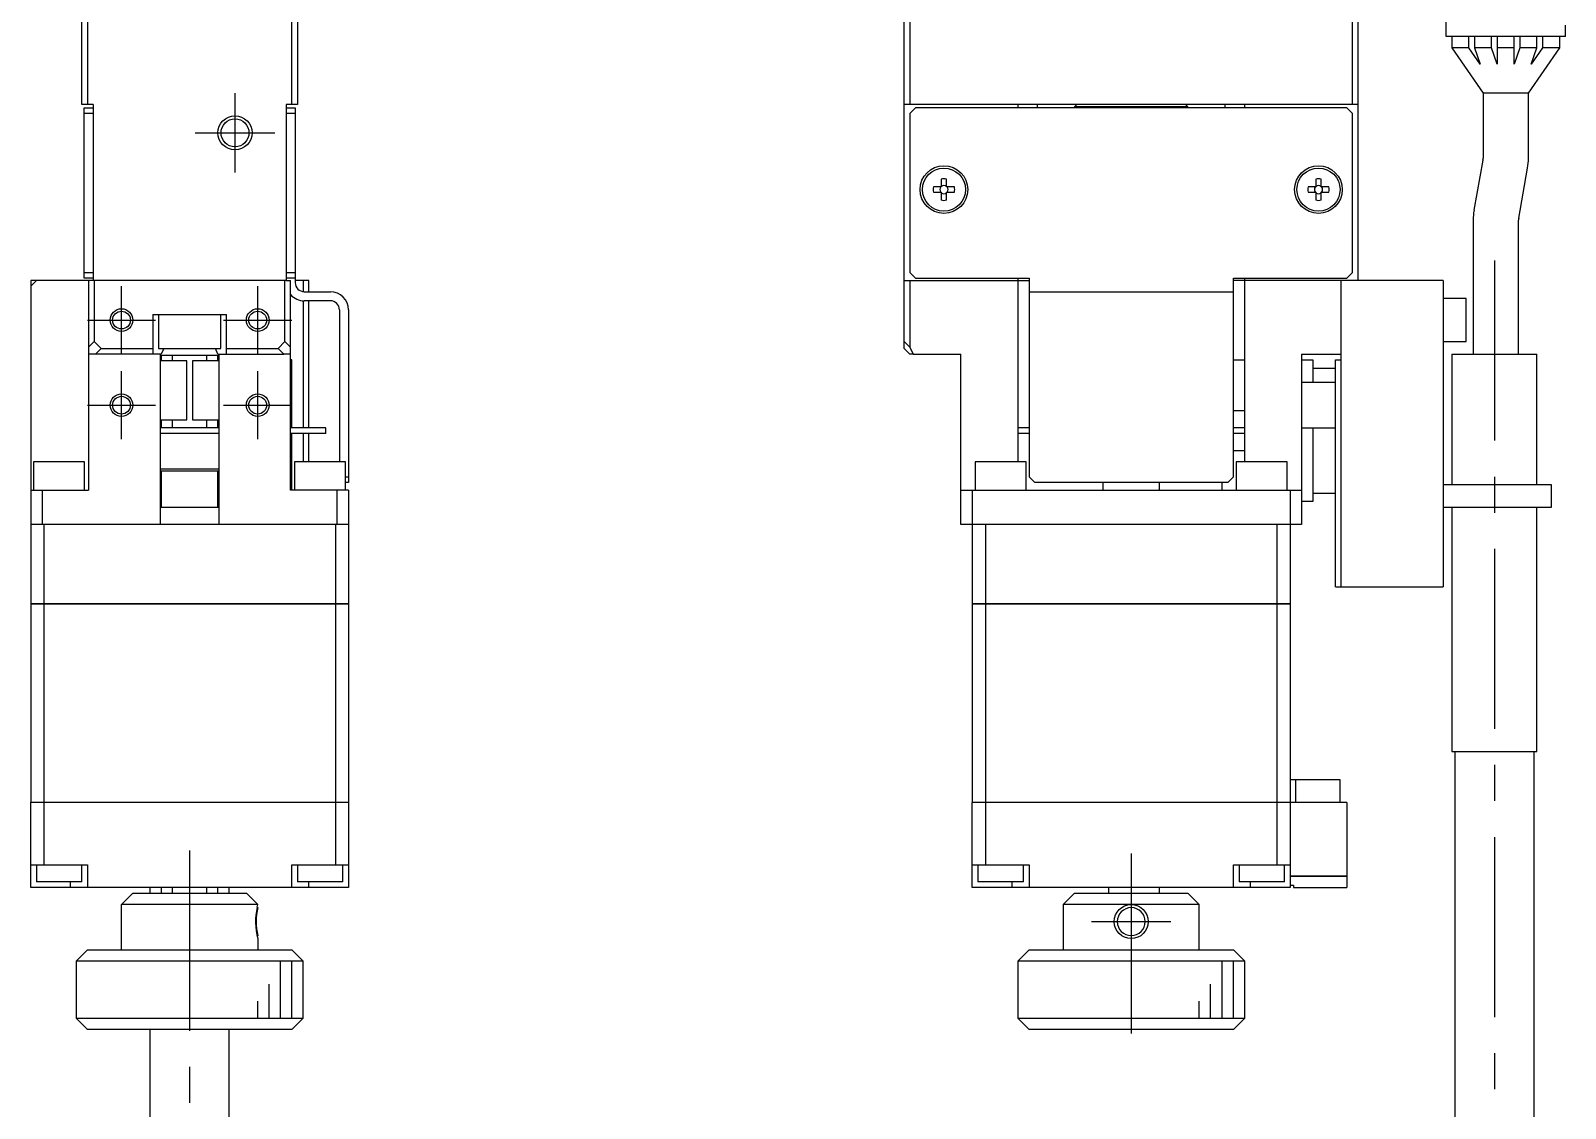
# Model space of a CAD drawing. Extents: x -2 to 724, y -8 to 437.
# Drawn here: x 27 to 162.2, y 164.2 to 259.1 of the extents above; entities that cross this region are included whole.
import ezdxf

# ---------------------------------------------------------------- set-up
doc = ezdxf.new("R2010")
doc.units = 0
doc.header["$LTSCALE"] = 0.5
doc.linetypes.add('CENTER', pattern=[50.8, 31.75, -6.35, 6.35, -6.35])
for name, color, linetype in [('MSM_CENTER', 1, 'CENTER'), ('MSM_CONTINUOUS', 7, 'CONTINUOUS'), ('MSM_NARROW', 5, 'CONTINUOUS')]:
    doc.layers.add(name, color=color, linetype=linetype)

msp = doc.modelspace()

# ---------------------------------------------------------------- linework, layer by layer
at = {"layer": 'MSM_CENTER'}
for p, q in [((45, 253.63), (45, 246.63)), ((41.5, 250.13), (48.5, 250.13)), ((155.96, 238.88), (155.96, 93.88)), ((35, 230.63), (35, 236.63)), ((47, 230.63), (47, 236.63)), ((32, 233.63), (38, 233.63)), ((44, 233.63), (50, 233.63)), ((35, 223.13), (35, 229.13)), ((47, 223.13), (47, 229.13)), ((32, 226.13), (38, 226.13)), ((44, 226.13), (50, 226.13)), ((41, 186.88), (41, 93.88)), ((123.96, 186.63), (123.96, 168.63)), ((120.46, 180.63), (127.46, 180.63))]:
    msp.add_line(p, q, dxfattribs=at)
at = {"layer": 'MSM_CONTINUOUS'}
for p, q in [((31.5, 252.63), (31.5, 266.13)), ((32, 266.13), (32, 252.63)), ((50, 252.63), (50, 265.52)), ((50.5, 265.63), (50.5, 252.63)), ((103.96, 231.13), (103.96, 266.13)), ((104.46, 265.02), (104.46, 252.63)), ((143.46, 252.63), (143.46, 265.02)), ((143.96, 237.13), (143.96, 266.13)), ((151.71, 258.63), (151.71, 260.63)), ((162.21, 258.63), (162.21, 259.63)), ((162.21, 258.63), (151.71, 258.63)), ((152.21, 258.63), (152.21, 257.63)), ((153.71, 257.63), (153.71, 258.63)), ((154.21, 258.63), (154.21, 257.63)), ((155.71, 257.63), (155.71, 258.63)), ((156.21, 258.63), (156.21, 256.17)), ((157.71, 256.17), (157.71, 258.63)), ((158.21, 258.63), (158.21, 257.63)), ((159.71, 257.63), (159.71, 258.63)), ((160.21, 258.63), (160.21, 257.63)), ((161.71, 257.63), (161.71, 258.63)), ((153.71, 257.63), (152.21, 257.63)), ((152.21, 257.63), (154.96, 253.63)), ((154.71, 256.17), (153.71, 257.63)), ((155.71, 257.63), (154.21, 257.63)), ((154.21, 257.63), (154.71, 256.17)), ((156.21, 256.17), (155.71, 257.63)), ((157.71, 257.63), (156.21, 257.63)), ((158.21, 257.63), (157.71, 256.17)), ((159.71, 257.63), (158.21, 257.63)), ((158.96, 253.63), (161.71, 257.63)), ((160.21, 257.63), (159.21, 256.17)), ((159.21, 256.17), (159.71, 257.63)), ((161.71, 257.63), (160.21, 257.63)), ((158.96, 253.63), (154.96, 253.63)), ((154.96, 253.63), (154.96, 247.89)), ((158.96, 247.89), (158.96, 253.63)), ((32.5, 252.63), (31.5, 252.63)), ((31.7, 252.33), (32.5, 252.33)), ((31.7, 237.33), (31.7, 252.33)), ((32.5, 251.83), (31.7, 251.83)), ((32.5, 252.63), (32.5, 237.13)), ((50.5, 252.63), (49.5, 252.63)), ((49.5, 252.63), (49.5, 237.13)), ((49.5, 252.33), (50.3, 252.33)), ((50.3, 251.83), (49.5, 251.83)), ((50.3, 252.33), (50.3, 236.93)), ((143.96, 252.63), (103.96, 252.63)), ((104.96, 252.33), (104.46, 251.83)), ((104.46, 251.83), (104.46, 237.83)), ((142.96, 252.33), (104.96, 252.33)), ((113.96, 252.63), (113.96, 252.33)), ((115.71, 252.33), (115.71, 252.63)), ((119.16, 252.63), (118.96, 252.43)), ((128.96, 252.43), (118.96, 252.43)), ((118.96, 252.43), (118.96, 252.33)), ((128.96, 252.43), (128.76, 252.63)), ((128.96, 252.33), (128.96, 252.43)), ((132.21, 252.63), (132.21, 252.33)), ((133.96, 252.33), (133.96, 252.63)), ((143.46, 251.83), (142.96, 252.33)), ((143.46, 237.83), (143.46, 251.83)), ((154.94, 247.72), (154.16, 243.31)), ((158.1, 242.62), (158.88, 247.02)), ((107.22, 245.37), (106.54, 245.37)), ((106.54, 244.89), (107.22, 244.89)), ((107.22, 246.05), (107.22, 245.37)), ((107.22, 244.89), (107.22, 244.21)), ((107.7, 245.37), (107.7, 246.05)), ((108.38, 245.37), (107.7, 245.37)), ((107.7, 244.21), (107.7, 244.89)), ((107.7, 244.89), (108.38, 244.89)), ((140.22, 245.37), (139.54, 245.37)), ((139.54, 244.89), (140.22, 244.89)), ((140.22, 246.05), (140.22, 245.37)), ((140.22, 244.89), (140.22, 244.21)), ((140.7, 245.37), (140.7, 246.05)), ((141.38, 245.37), (140.7, 245.37)), ((140.7, 244.89), (141.38, 244.89)), ((140.7, 244.21), (140.7, 244.89)), ((154.09, 242.44), (154.09, 230.63)), ((158.09, 230.63), (158.09, 242.44)), ((27, 236.63), (27.5, 237.13)), ((49.5, 237.13), (27, 237.13)), ((27, 237.13), (27, 208.64)), ((31.7, 237.83), (32.5, 237.83)), ((32.5, 237.33), (31.7, 237.33)), ((32.1, 237.13), (32.1, 218.63)), ((32.6, 237.13), (32.6, 231.74)), ((49.4, 231.74), (49.4, 237.13)), ((49.5, 237.83), (50.3, 237.83)), ((50.3, 237.33), (49.5, 237.33)), ((49.5, 237.13), (49.9, 237.13)), ((49.9, 218.63), (49.9, 237.13)), ((51.5, 237.13), (50.3, 237.13)), ((51, 237.13), (51, 236.14)), ((51.5, 236.13), (51.5, 237.13)), ((103.96, 237.13), (114.96, 237.13)), ((104.46, 237.83), (104.96, 237.33)), ((104.46, 237.13), (104.46, 231.24)), ((104.96, 237.33), (114.96, 237.33)), ((113.96, 237.33), (113.96, 221.13)), ((114.96, 237.33), (114.96, 219.83)), ((132.96, 219.83), (132.96, 237.33)), ((132.96, 237.33), (142.96, 237.33)), ((151.46, 237.13), (132.96, 237.13)), ((133.96, 221.13), (133.96, 237.33)), ((142.46, 210.13), (142.46, 237.13)), ((142.96, 237.33), (143.46, 237.83)), ((151.46, 237.13), (151.46, 210.13)), ((51, 235.33), (51, 224.13)), ((51.1, 236.13), (53.4, 236.13)), ((53.4, 235.33), (51.1, 235.33)), ((51.5, 224.13), (51.5, 235.33)), ((114.96, 236.13), (132.96, 236.13)), ((153.46, 235.53), (151.46, 235.53)), ((153.46, 231.73), (153.46, 235.53)), ((37.75, 234.13), (44.25, 234.13)), ((37.75, 234.13), (37.75, 230.63)), ((38.25, 234.13), (38.25, 231.13)), ((43.75, 231.13), (43.75, 234.13)), ((44.25, 230.63), (44.25, 234.13)), ((54.2, 234.53), (54.2, 221.13)), ((55, 234.53), (55, 219.33)), ((32.1, 231.24), (32.6, 231.74)), ((32.6, 231.74), (33.21, 231.13)), ((48.79, 231.13), (49.4, 231.74)), ((49.4, 231.74), (49.9, 231.24)), ((103.96, 231.74), (104.46, 231.24)), ((104.46, 231.24), (104.76, 230.63)), ((151.46, 231.73), (153.46, 231.73)), ((32.71, 230.63), (32.1, 230.63)), ((33.21, 231.13), (32.71, 230.63)), ((38.51, 230.63), (32.71, 230.63)), ((33.21, 231.13), (37.75, 231.13)), ((38.25, 231.13), (43.75, 231.13)), ((38.4, 230.63), (38.4, 215.63)), ((38.4, 230.53), (43.6, 230.53)), ((38.5, 230.13), (38.4, 230.13)), ((40.75, 230.03), (38.4, 230.03)), ((38.5, 230.53), (38.5, 230.03)), ((38.72, 231.13), (38.51, 230.63)), ((39.5, 230.03), (39.5, 230.53)), ((40.75, 224.83), (40.75, 230.03)), ((41.25, 230.03), (41.25, 224.83)), ((43.6, 230.03), (41.25, 230.03)), ((42.5, 230.53), (42.5, 230.03)), ((43.49, 230.63), (43.28, 231.13)), ((43.49, 230.63), (49.29, 230.63)), ((43.5, 230.03), (43.5, 230.53)), ((43.6, 230.13), (43.5, 230.13)), ((43.6, 215.63), (43.6, 230.63)), ((44.25, 231.13), (48.79, 231.13)), ((49.29, 230.63), (48.79, 231.13)), ((49.9, 230.63), (49.29, 230.63)), ((50, 230.13), (49.9, 230.13)), ((50, 224.13), (50, 230.13)), ((104.46, 230.63), (103.96, 231.13)), ((104.76, 230.63), (104.46, 230.63)), ((104.76, 230.63), (108.96, 230.63)), ((108.96, 215.63), (108.96, 230.63)), ((132.96, 230.13), (133.96, 230.13)), ((138.96, 230.63), (138.96, 215.63)), ((138.96, 230.63), (142.46, 230.63)), ((138.96, 230.13), (139.96, 230.13)), ((139.96, 230.13), (139.96, 228.13)), ((141.96, 210.13), (141.96, 230.13)), ((141.96, 230.13), (142.46, 230.13)), ((152.21, 230.63), (159.71, 230.63)), ((152.21, 230.63), (152.21, 219.13)), ((159.71, 219.13), (159.71, 230.63)), ((139.96, 229.38), (141.96, 229.38)), ((141.96, 228.13), (138.96, 228.13)), ((38.4, 224.83), (40.75, 224.83)), ((38.5, 224.83), (38.5, 224.13)), ((39.5, 224.13), (39.5, 224.83)), ((41.25, 224.83), (43.6, 224.83)), ((42.5, 224.83), (42.5, 224.13)), ((43.5, 224.13), (43.5, 224.83)), ((133.96, 225.63), (132.96, 225.63)), ((43.6, 224.13), (38.4, 224.13)), ((43.6, 223.63), (38.4, 223.63)), ((53, 224.13), (49.9, 224.13)), ((53, 223.63), (49.9, 223.63)), ((50, 218.63), (50, 223.63)), ((51, 223.63), (51, 221.13)), ((51.5, 221.13), (51.5, 223.63)), ((53, 223.63), (53, 224.13)), ((114.96, 224.13), (113.96, 224.13)), ((114.96, 223.63), (113.96, 223.63)), ((133.96, 224.13), (132.96, 224.13)), ((133.96, 223.63), (132.96, 223.63)), ((138.96, 224.13), (141.96, 224.13)), ((139.96, 224.13), (139.96, 217.63)), ((132.96, 222.13), (133.96, 222.13)), ((31.75, 221.13), (27.25, 221.13)), ((27.25, 221.13), (27.25, 218.63)), ((31.75, 218.63), (31.75, 221.13)), ((38.4, 220.53), (43.6, 220.53)), ((54.75, 221.13), (50.25, 221.13)), ((50.25, 221.13), (50.25, 218.63)), ((54.75, 218.63), (54.75, 221.13)), ((114.71, 221.13), (110.21, 221.13)), ((110.21, 221.13), (110.21, 218.63)), ((114.71, 218.63), (114.71, 221.13)), ((137.71, 221.13), (133.21, 221.13)), ((133.21, 221.13), (133.21, 218.63)), ((137.71, 218.63), (137.71, 221.13)), ((43.6, 220.33), (38.4, 220.33)), ((38.5, 220.33), (38.5, 217.13)), ((43.5, 217.13), (43.5, 220.33)), ((54.75, 219.83), (55, 219.83)), ((55, 219.33), (54.75, 219.33)), ((114.96, 219.83), (115.46, 219.33)), ((132.46, 219.33), (115.46, 219.33)), ((121.46, 219.33), (121.46, 218.63)), ((126.46, 218.63), (126.46, 219.33)), ((131.96, 218.63), (131.96, 219.33)), ((132.46, 219.33), (132.96, 219.83)), ((151.46, 219.13), (160.96, 219.13)), ((160.96, 219.13), (160.96, 217.13)), ((27, 218.63), (32.1, 218.63)), ((28, 218.63), (28, 215.63)), ((55, 218.63), (49.9, 218.63)), ((54, 215.63), (54, 218.63)), ((55, 218.63), (55, 208.64)), ((108.96, 218.63), (138.96, 218.63)), ((109.96, 218.63), (109.96, 208.64)), ((137.96, 218.63), (137.96, 208.64)), ((139.96, 218.38), (141.96, 218.38)), ((43.6, 217.13), (38.4, 217.13)), ((139.96, 217.63), (138.96, 217.63)), ((160.96, 217.13), (151.46, 217.13)), ((152.21, 217.13), (152.21, 195.63)), ((159.71, 195.63), (159.71, 217.13)), ((55, 215.63), (27, 215.63)), ((28.15, 215.63), (28.15, 208.64)), ((53.85, 215.63), (53.85, 208.64)), ((138.96, 215.63), (108.96, 215.63)), ((111.11, 215.63), (111.11, 208.64)), ((136.8, 215.63), (136.8, 208.64)), ((141.96, 210.13), (151.46, 210.13)), ((27, 208.64), (55, 208.64)), ((27, 208.63), (27, 191.14)), ((55, 208.63), (27, 208.63)), ((27.01, 208.63), (27.01, 208.64)), ((28.15, 208.63), (28.15, 191.14)), ((28.16, 208.63), (28.16, 208.64)), ((53.84, 208.63), (53.84, 208.64)), ((53.85, 208.63), (53.85, 191.14)), ((54.99, 208.63), (54.99, 208.64)), ((55, 208.63), (55, 191.14)), ((109.96, 208.64), (137.96, 208.64)), ((109.96, 208.63), (109.96, 191.14)), ((137.96, 208.63), (109.96, 208.63)), ((109.97, 208.63), (109.97, 208.64)), ((111.11, 208.63), (111.11, 191.14)), ((111.12, 208.63), (111.12, 208.64)), ((136.8, 208.63), (136.8, 208.64)), ((136.8, 208.63), (136.8, 191.14)), ((137.95, 208.63), (137.95, 208.64)), ((137.96, 208.63), (137.96, 191.14)), ((152.21, 195.63), (159.71, 195.63)), ((152.46, 195.63), (152.46, 147.63)), ((159.46, 147.63), (159.46, 195.63)), ((142.36, 193.13), (137.96, 193.13)), ((138.46, 191.14), (138.46, 193.13)), ((142.36, 191.13), (142.36, 193.13)), ((27, 191.14), (55, 191.14)), ((55, 191.13), (27, 191.13)), ((27, 183.63), (27, 191.13)), ((27.01, 191.13), (27.01, 191.14)), ((28.15, 191.13), (28.15, 185.63)), ((28.16, 191.13), (28.16, 191.14)), ((53.84, 191.13), (53.84, 191.14)), ((53.85, 191.13), (53.85, 185.63)), ((54.99, 191.13), (54.99, 191.14)), ((55, 191.13), (55, 183.63)), ((109.96, 191.14), (141.96, 191.14)), ((142.96, 191.13), (109.96, 191.13)), ((109.96, 183.63), (109.96, 191.13)), ((109.97, 191.13), (109.97, 191.14)), ((111.11, 191.13), (111.11, 185.63)), ((111.12, 191.13), (111.12, 191.14)), ((136.8, 191.13), (136.8, 191.14)), ((136.8, 191.13), (136.8, 185.63)), ((137.95, 191.13), (137.95, 191.14)), ((137.96, 191.13), (137.96, 183.63)), ((141.96, 191.14), (141.96, 191.13)), ((142.96, 191.13), (142.96, 184.64)), ((27, 185.63), (32, 185.63)), ((27.5, 185.63), (27.5, 184.13)), ((31.5, 184.13), (31.5, 185.63)), ((32, 185.63), (32, 183.63)), ((50, 185.63), (55, 185.63)), ((50, 183.63), (50, 185.63)), ((50.5, 185.63), (50.5, 184.13)), ((54.5, 184.13), (54.5, 185.63)), ((109.96, 185.63), (114.96, 185.63)), ((110.46, 185.63), (110.46, 184.13)), ((114.46, 184.13), (114.46, 185.63)), ((114.96, 185.63), (114.96, 183.63)), ((132.96, 183.63), (132.96, 185.63)), ((132.96, 185.63), (137.96, 185.63)), ((133.46, 185.63), (133.46, 184.13)), ((137.46, 184.13), (137.46, 185.63)), ((31.5, 184.13), (27.5, 184.13)), ((30.5, 183.63), (30.5, 184.13)), ((54.5, 184.13), (50.5, 184.13)), ((51.5, 183.63), (51.5, 184.13)), ((114.46, 184.13), (110.46, 184.13)), ((113.46, 183.63), (113.46, 184.13)), ((137.46, 184.13), (133.46, 184.13)), ((134.46, 183.63), (134.46, 184.13)), ((137.96, 184.64), (142.96, 184.64)), ((142.96, 184.63), (137.96, 184.63)), ((142.95, 184.63), (142.95, 184.64)), ((142.96, 184.63), (142.96, 183.63)), ((55, 183.63), (27, 183.63)), ((36, 183.13), (35, 182.13)), ((36, 183.13), (46, 183.13)), ((37.5, 183.63), (37.5, 183.13)), ((38.5, 183.63), (38.5, 183.13)), ((39.5, 183.13), (39.5, 183.63)), ((42.5, 183.63), (42.5, 183.13)), ((43.5, 183.13), (43.5, 183.63)), ((44.5, 183.13), (44.5, 183.63)), ((47, 182.13), (46, 183.13)), ((137.96, 183.63), (109.96, 183.63)), ((117.96, 182.13), (118.96, 183.13)), ((118.96, 183.13), (128.96, 183.13)), ((121.96, 183.63), (121.96, 183.13)), ((126.46, 183.13), (126.46, 183.63)), ((128.96, 183.13), (129.96, 182.13)), ((137.96, 183.83), (138.26, 183.83)), ((138.26, 183.83), (138.26, 183.63)), ((138.26, 183.63), (142.96, 183.63)), ((47, 182.13), (35, 182.13)), ((35, 178.13), (35, 182.13)), ((47, 181.88), (47, 181.88)), ((129.96, 182.13), (117.96, 182.13)), ((117.96, 182.13), (117.96, 178.13)), ((129.96, 178.13), (129.96, 182.13)), ((47, 179.13), (47, 178.13)), ((32, 178.13), (31, 177.13)), ((51, 177.13), (31, 177.13)), ((31, 177.13), (31, 172.13)), ((32, 178.13), (50, 178.13)), ((51, 177.13), (50, 178.13)), ((51, 172.13), (51, 177.13)), ((114.96, 178.13), (113.96, 177.13)), ((133.96, 177.13), (113.96, 177.13)), ((113.96, 177.13), (113.96, 172.13)), ((114.96, 178.13), (132.96, 178.13)), ((133.96, 177.13), (132.96, 178.13)), ((133.96, 172.13), (133.96, 177.13)), ((31, 172.13), (51, 172.13)), ((31, 172.13), (32, 171.13)), ((50, 171.13), (51, 172.13)), ((113.96, 172.13), (133.96, 172.13)), ((113.96, 172.13), (114.96, 171.13)), ((132.96, 171.13), (133.96, 172.13)), ((50, 171.13), (32, 171.13)), ((37.5, 171.13), (37.5, 147.63)), ((44.5, 147.63), (44.5, 171.13)), ((132.96, 171.13), (114.96, 171.13))]:
    msp.add_line(p, q, dxfattribs=at)
for centre, radius in [((45, 250.13), 1.23), ((107.46, 245.13), 2.1), ((107.46, 245.13), 1.9), ((140.46, 245.13), 2.1), ((140.46, 245.13), 1.9), ((35, 233.63), 0.783), ((47, 233.63), 0.783), ((35, 226.13), 0.783), ((47, 226.13), 0.783)]:
    msp.add_circle(centre, radius, dxfattribs=at)
at = {"layer": 'MSM_CONTINUOUS', "extrusion": (0, 0, -1)}
msp.add_circle((-123.96, 180.63), 1.23, dxfattribs=at)
at = {"layer": 'MSM_CONTINUOUS'}
for centre, radius, start, end in [((153.96, 247.89), 1, 350, 0), ((153.96, 247.89), 5, 350, 0), ((107.46, 245.13), 0.95, 75.3667, 104.6333), ((140.46, 245.13), 0.95, 75.3667, 104.6333), ((107.46, 245.13), 0.95, 165.3667, 194.6333), ((107.46, 245.13), 0.365, 138.8496, 221.1504), ((107.46, 245.13), 0.365, 48.8496, 131.1504), ((107.46, 245.13), 0.365, 228.8496, 311.1504), ((107.46, 245.13), 0.365, 318.8496, 41.1504), ((107.46, 245.13), 0.95, 345.3667, 14.6333), ((140.46, 245.13), 0.95, 165.3667, 194.6333), ((140.46, 245.13), 0.365, 138.8496, 221.1504), ((140.46, 245.13), 0.365, 48.8496, 131.1504), ((140.46, 245.13), 0.365, 228.8496, 311.1504), ((140.46, 245.13), 0.365, 318.8496, 41.1504), ((140.46, 245.13), 0.95, 345.3667, 14.6333), ((107.46, 245.13), 0.95, 255.3667, 284.6333), ((140.46, 245.13), 0.95, 255.3667, 284.6333), ((159.09, 242.44), 5, 170, 180), ((159.09, 242.44), 1, 170, 180), ((51.1, 236.93), 0.8, 180, 270), ((51.1, 236.93), 1.6, 221.4097, 270), ((53.4, 234.53), 1.6, 0, 90), ((53.4, 234.53), 0.8, 0, 90), ((52.87, 180.63), 6, 167.9764, 192.0236)]:
    msp.add_arc(centre, radius, start, end, dxfattribs=at)
at = {"layer": 'MSM_NARROW'}
for p, q in [((46.94, 181.89), (47, 182.13)), ((49, 172.13), (49, 177.13)), ((50, 172.13), (50, 177.13)), ((131.96, 172.13), (131.96, 177.13)), ((132.96, 172.13), (132.96, 177.13)), ((48, 172.13), (48, 175.13)), ((130.96, 172.13), (130.96, 175.13)), ((47, 172.13), (47, 173.63)), ((129.96, 172.13), (129.96, 173.63))]:
    msp.add_line(p, q, dxfattribs=at)
for centre, radius in [((45, 250.13), 1.5), ((35, 233.63), 1), ((47, 233.63), 1), ((35, 226.13), 1), ((47, 226.13), 1), ((123.96, 180.63), 1.5)]:
    msp.add_circle(centre, radius, dxfattribs=at)
msp.add_arc((52.79, 180.63), 5.98, 167.7902, 194.4982, dxfattribs=at)

doc.saveas('drawing.dxf')
